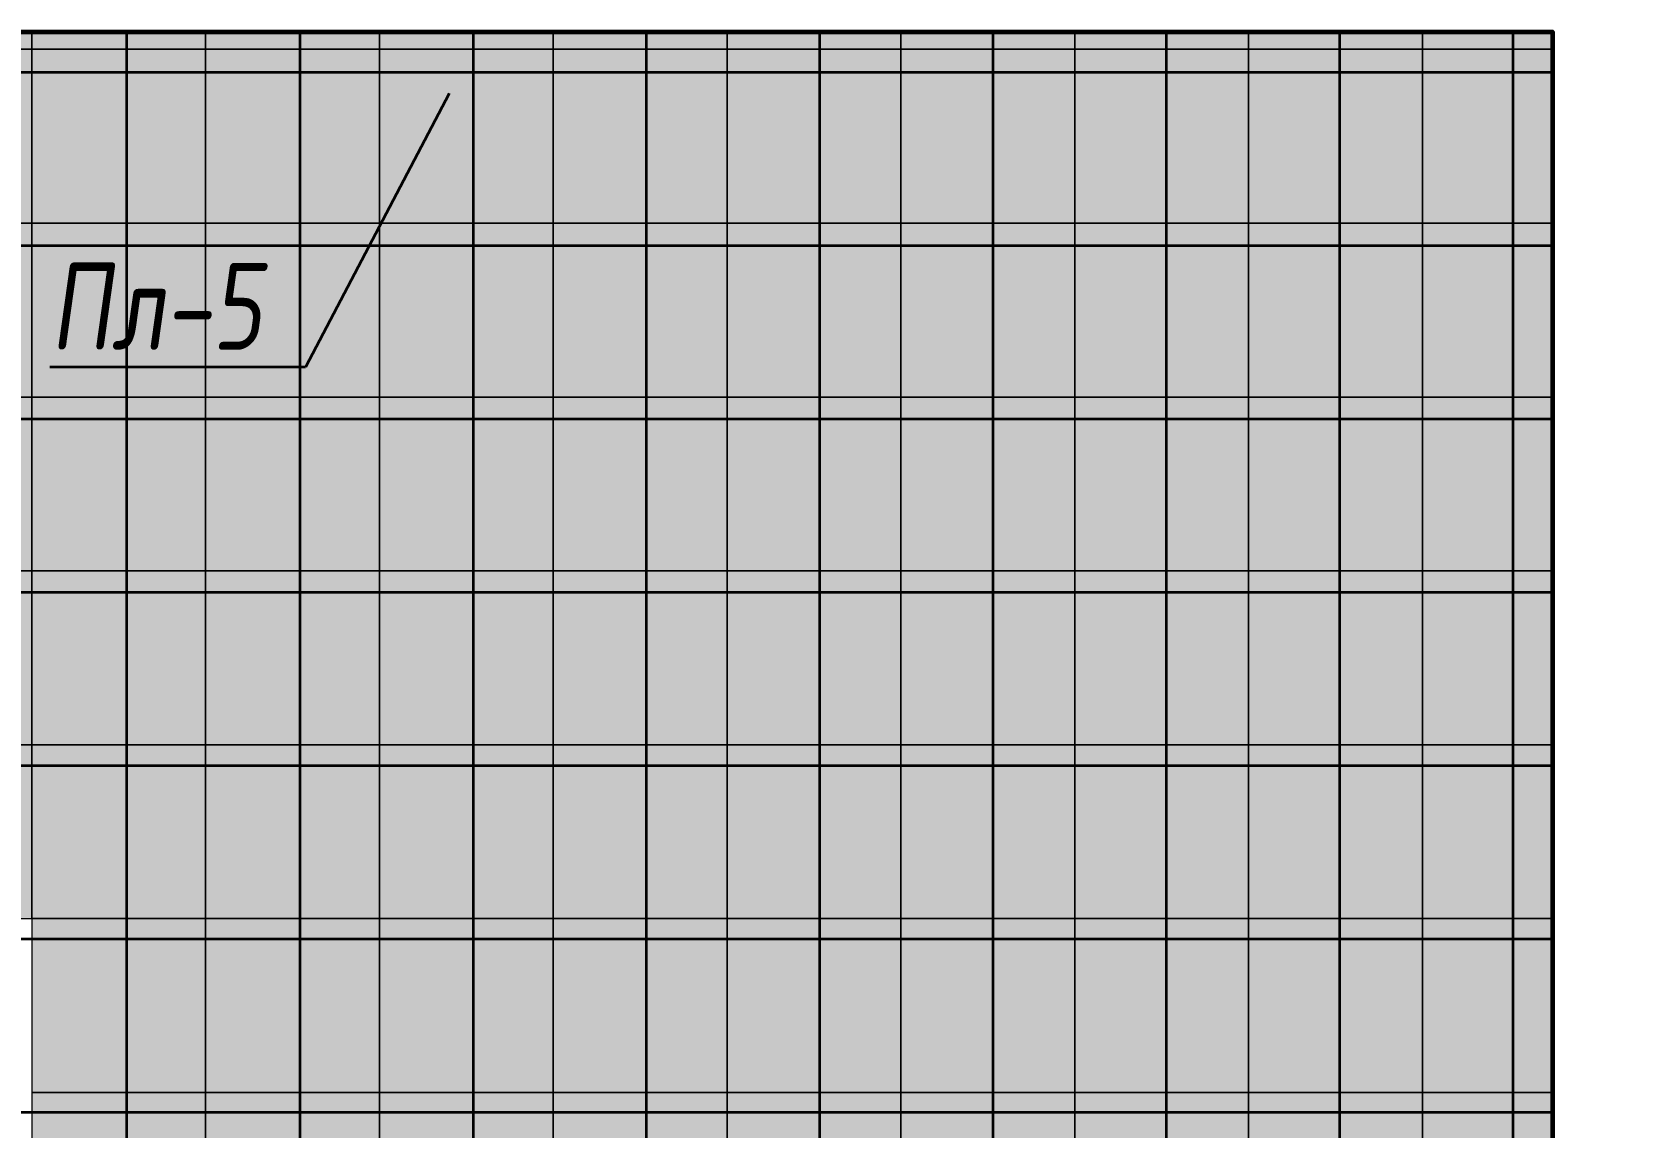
# Model space of a CAD drawing. Header units: millimetres. Extents: x -510890 to 418982, y -118257 to 141350.
# Drawn here: x 206461 to 211036, y -47775 to -44625 of the extents above; entities that cross this region are included whole.
import ezdxf
from ezdxf import colors
from ezdxf.entities.mleader import LeaderData, LeaderLine
from ezdxf.math import Vec2, Vec3

# ---------------------------------------------------------------- set-up
doc = ezdxf.new("R2010")
doc.units = ezdxf.units.MM
doc.layers.add('АР_Площадь контур', color=220, linetype='Continuous', lineweight=35, plot=False)
doc.styles.add('Архитект', font='isocpeur.ttf', dxfattribs={"width": 0.8, "oblique": 8})

msp = doc.modelspace()

# ---------------------------------------------------------------- hatches: boundary and pattern name
at = {"layer": 'АР_Площадь контур', "true_color": 0x000000, "transparency": 33554687}
h = msp.add_hatch(dxfattribs=at)
h.set_pattern_fill('ANSI37', color=18, scale=157, angle=45, style=0)
h.set_pattern_definition([(90, (139938.06, -126491.3), (-498.475, 0), []), (180, (139938.06, -126491.3), (-6e-14, -498.475), [])])
h.paths.add_polyline_path([(210835.5, -53230.6), (204460.5, -53230.6), (204460.5, -44625.2), (210835.5, -44625.2), (210835.5, -48205.6), (210834.3, -48205.6), (210836.7, -49446.1), (210835.5, -49445.1), (210835.5, -51630.6), (211035.5, -51630.6), (211035.5, -53130.6), (210835.5, -53130.6)])
at = {"layer": 'АР_Площадь контур', "lineweight": 5, "ltscale": 300, "true_color": 0xb8b9bc, "transparency": 33554687}
h = msp.add_hatch(color=9, dxfattribs=at)
h.dxf.hatch_style = 1
h.paths.add_polyline_path([(206461, -44625.3), (205961, -44625.3), (205961, -45175.6), (206461, -45175.6)])
at = {"layer": 'АР_Площадь контур', "lineweight": 5, "ltscale": 300, "transparency": 33554687}
h = msp.add_hatch(color=252, dxfattribs=at)
h.dxf.hatch_style = 1
h.paths.add_polyline_path([(206961, -44625.3), (206461, -44625.3), (206461, -44675.6), (206961, -44675.6)])
at = {"layer": 'АР_Площадь контур', "lineweight": 5, "ltscale": 300, "true_color": 0x828487, "transparency": 33554687}
h = msp.add_hatch(color=252, dxfattribs=at)
h.dxf.hatch_style = 1
h.paths.add_polyline_path([(207460.9, -44625.3), (206960.9, -44625.3), (206960.9, -44675.6), (207460.9, -44675.6)])
h = msp.add_hatch(color=252, dxfattribs=at)
h.dxf.hatch_style = 1
h.paths.add_polyline_path([(207960.9, -44625.3), (207460.9, -44625.3), (207460.9, -44675.6), (207960.9, -44675.6)])
h = msp.add_hatch(color=252, dxfattribs=at)
h.dxf.hatch_style = 1
h.paths.add_polyline_path([(208460.9, -44625.3), (207960.9, -44625.3), (207960.9, -44675.6), (208460.9, -44675.6)])
at = {"layer": 'АР_Площадь контур', "lineweight": 5, "ltscale": 300, "true_color": 0xb8b9bc, "transparency": 33554687}
h = msp.add_hatch(color=9, dxfattribs=at)
h.dxf.hatch_style = 1
h.paths.add_polyline_path([(208961, -44625.3), (208461, -44625.3), (208461, -44675.6), (208961, -44675.6)])
at = {"layer": 'АР_Площадь контур', "lineweight": 5, "ltscale": 300, "transparency": 33554687}
h = msp.add_hatch(color=252, dxfattribs=at)
h.dxf.hatch_style = 1
h.paths.add_polyline_path([(209461, -44625.3), (208961, -44625.3), (208961, -44675.6), (209461, -44675.6)])
h = msp.add_hatch(color=252, dxfattribs=at)
h.dxf.hatch_style = 1
h.paths.add_polyline_path([(209961, -44625.3), (209461, -44625.3), (209461, -44675.6), (209961, -44675.6)])
h = msp.add_hatch(color=252, dxfattribs=at)
h.dxf.hatch_style = 1
h.paths.add_polyline_path([(210461, -44625.3), (209961, -44625.3), (209961, -45175.6), (210461, -45175.6)])
at = {"layer": 'АР_Площадь контур', "lineweight": 5, "ltscale": 300, "true_color": 0x828487, "transparency": 33554687}
h = msp.add_hatch(color=252, dxfattribs=at)
h.dxf.hatch_style = 1
h.paths.add_polyline_path([(210835.5, -44675.6), (210835.5, -44625.3), (210461, -44625.3), (210461, -44675.6)])
at = {"layer": 'АР_Площадь контур', "lineweight": 5, "ltscale": 300, "transparency": 33554687}
h = msp.add_hatch(color=252, dxfattribs=at)
h.dxf.hatch_style = 1
h.paths.add_polyline_path([(206961, -44675.6), (206461, -44675.6), (206461, -45175.6), (206961, -45175.6)])
h = msp.add_hatch(color=252, dxfattribs=at)
h.dxf.hatch_style = 1
h.paths.add_polyline_path([(207461, -44675.6), (206961, -44675.6), (206961, -45175.6), (207461, -45175.6)])
h = msp.add_hatch(color=252, dxfattribs=at)
h.dxf.hatch_style = 1
h.paths.add_polyline_path([(207961, -44675.6), (207461, -44675.6), (207461, -45175.6), (207961, -45175.6)])
at = {"layer": 'АР_Площадь контур', "lineweight": 5, "ltscale": 300, "true_color": 0x828487, "transparency": 33554687}
h = msp.add_hatch(color=252, dxfattribs=at)
h.dxf.hatch_style = 1
h.paths.add_polyline_path([(208460.9, -44675.6), (207960.9, -44675.6), (207960.9, -45175.6), (208460.9, -45175.6)])
at = {"layer": 'АР_Площадь контур', "lineweight": 5, "ltscale": 300, "true_color": 0xb8b9bc, "transparency": 33554687}
h = msp.add_hatch(color=9, dxfattribs=at)
h.dxf.hatch_style = 1
h.paths.add_polyline_path([(208961, -44675.6), (208461, -44675.6), (208461, -45175.6), (208961, -45175.6)])
h = msp.add_hatch(color=9, dxfattribs=at)
h.dxf.hatch_style = 1
h.paths.add_polyline_path([(209461, -44675.6), (208961, -44675.6), (208961, -45175.6), (209461, -45175.6)])
h = msp.add_hatch(color=9, dxfattribs=at)
h.dxf.hatch_style = 1
h.paths.add_polyline_path([(209961, -44675.6), (209461, -44675.6), (209461, -45175.6), (209961, -45175.6)])
at = {"layer": 'АР_Площадь контур', "lineweight": 5, "ltscale": 300, "true_color": 0x828487, "transparency": 33554687}
h = msp.add_hatch(color=252, dxfattribs=at)
h.dxf.hatch_style = 1
h.paths.add_polyline_path([(210835.5, -45175.6), (210835.5, -44675.6), (210461, -44675.6), (210461, -45175.6)])
at = {"layer": 'АР_Площадь контур', "lineweight": 5, "ltscale": 300, "true_color": 0xb8b9bc, "transparency": 33554687}
h = msp.add_hatch(color=9, dxfattribs=at)
h.dxf.hatch_style = 1
h.paths.add_polyline_path([(206461, -45175.6), (205961, -45175.6), (205961, -45675.6), (206461, -45675.6)])
h = msp.add_hatch(color=9, dxfattribs=at)
h.dxf.hatch_style = 1
h.paths.add_polyline_path([(206961, -45175.6), (206461, -45175.6), (206461, -45675.6), (206961, -45675.6)])
h = msp.add_hatch(color=9, dxfattribs=at)
h.dxf.hatch_style = 1
h.paths.add_polyline_path([(207461, -45175.6), (206961, -45175.6), (206961, -46175.6), (207461, -46175.6)])
at = {"layer": 'АР_Площадь контур', "lineweight": 5, "ltscale": 300, "transparency": 33554687}
h = msp.add_hatch(color=252, dxfattribs=at)
h.dxf.hatch_style = 1
h.paths.add_polyline_path([(207961, -45175.6), (207461, -45175.6), (207461, -45675.6), (207961, -45675.6)])
at = {"layer": 'АР_Площадь контур', "lineweight": 5, "ltscale": 300, "true_color": 0x828487, "transparency": 33554687}
h = msp.add_hatch(color=252, dxfattribs=at)
h.dxf.hatch_style = 1
h.paths.add_polyline_path([(208460.9, -45175.6), (207960.9, -45175.6), (207960.9, -45675.6), (208460.9, -45675.6)])
h = msp.add_hatch(color=252, dxfattribs=at)
h.dxf.hatch_style = 1
h.paths.add_polyline_path([(208960.9, -45175.6), (208460.9, -45175.6), (208460.9, -45675.6), (208960.9, -45675.6)])
h = msp.add_hatch(color=252, dxfattribs=at)
h.dxf.hatch_style = 1
h.paths.add_polyline_path([(209460.9, -45175.6), (208960.9, -45175.6), (208960.9, -45675.6), (209460.9, -45675.6)])
at = {"layer": 'АР_Площадь контур', "lineweight": 5, "ltscale": 300, "true_color": 0xb8b9bc, "transparency": 33554687}
h = msp.add_hatch(color=9, dxfattribs=at)
h.dxf.hatch_style = 1
h.paths.add_polyline_path([(209961, -45175.6), (209461, -45175.6), (209461, -45675.6), (209961, -45675.6)])
at = {"layer": 'АР_Площадь контур', "lineweight": 5, "ltscale": 300, "transparency": 33554687}
h = msp.add_hatch(color=252, dxfattribs=at)
h.dxf.hatch_style = 1
h.paths.add_polyline_path([(210461, -45175.6), (209961, -45175.6), (209961, -45675.6), (210461, -45675.6)])
h = msp.add_hatch(color=252, dxfattribs=at)
h.dxf.hatch_style = 1
h.paths.add_polyline_path([(210835.5, -45675.6), (210835.5, -45175.6), (210461, -45175.6), (210461, -45675.6)])
at = {"layer": 'АР_Площадь контур', "lineweight": 5, "ltscale": 300, "true_color": 0x828487, "transparency": 33554687}
h = msp.add_hatch(color=252, dxfattribs=at)
h.dxf.hatch_style = 1
h.paths.add_polyline_path([(206461, -45675.6), (205961, -45675.6), (205961, -46175.6), (206461, -46175.6)])
h = msp.add_hatch(color=252, dxfattribs=at)
h.dxf.hatch_style = 1
h.paths.add_polyline_path([(206961, -45675.6), (206461, -45675.6), (206461, -46175.6), (206961, -46175.6)])
at = {"layer": 'АР_Площадь контур', "lineweight": 5, "ltscale": 300, "transparency": 33554687}
h = msp.add_hatch(color=252, dxfattribs=at)
h.dxf.hatch_style = 1
h.paths.add_polyline_path([(207961, -45675.6), (207461, -45675.6), (207461, -46175.6), (207961, -46175.6)])
h = msp.add_hatch(color=252, dxfattribs=at)
h.dxf.hatch_style = 1
h.paths.add_polyline_path([(208461, -45675.6), (207961, -45675.6), (207961, -46175.6), (208461, -46175.6)])
h = msp.add_hatch(color=252, dxfattribs=at)
h.dxf.hatch_style = 1
h.paths.add_polyline_path([(208961, -45675.6), (208461, -45675.6), (208461, -46175.6), (208961, -46175.6)])
at = {"layer": 'АР_Площадь контур', "lineweight": 5, "ltscale": 300, "true_color": 0x828487, "transparency": 33554687}
h = msp.add_hatch(color=252, dxfattribs=at)
h.dxf.hatch_style = 1
h.paths.add_polyline_path([(209460.9, -45675.6), (208960.9, -45675.6), (208960.9, -46175.6), (209460.9, -46175.6)])
at = {"layer": 'АР_Площадь контур', "lineweight": 5, "ltscale": 300, "true_color": 0xb8b9bc, "transparency": 33554687}
h = msp.add_hatch(color=9, dxfattribs=at)
h.dxf.hatch_style = 1
h.paths.add_polyline_path([(209961, -45675.6), (209461, -45675.6), (209461, -46175.6), (209961, -46175.6)])
h = msp.add_hatch(color=9, dxfattribs=at)
h.dxf.hatch_style = 1
h.paths.add_polyline_path([(210461, -45675.6), (209961, -45675.6), (209961, -46175.6), (210461, -46175.6)])
h = msp.add_hatch(color=9, dxfattribs=at)
h.dxf.hatch_style = 1
h.paths.add_polyline_path([(210835.5, -46175.6), (210835.5, -45675.6), (210461, -45675.6), (210461, -46175.6)])
at = {"layer": 'АР_Площадь контур', "lineweight": 5, "ltscale": 300, "transparency": 33554687}
h = msp.add_hatch(color=252, dxfattribs=at)
h.dxf.hatch_style = 1
h.paths.add_polyline_path([(206461, -46175.6), (205961, -46175.6), (205961, -47175.6), (206461, -47175.6)])
at = {"layer": 'АР_Площадь контур', "lineweight": 5, "ltscale": 300, "true_color": 0x828487, "transparency": 33554687}
h = msp.add_hatch(color=252, dxfattribs=at)
h.dxf.hatch_style = 1
h.paths.add_polyline_path([(206961, -46175.6), (206461, -46175.6), (206461, -46675.6), (206961, -46675.6)])
at = {"layer": 'АР_Площадь контур', "lineweight": 5, "ltscale": 300, "true_color": 0xb8b9bc, "transparency": 33554687}
h = msp.add_hatch(color=9, dxfattribs=at)
h.dxf.hatch_style = 1
h.paths.add_polyline_path([(207461, -46175.6), (206961, -46175.6), (206961, -46675.6), (207461, -46675.6)])
h = msp.add_hatch(color=9, dxfattribs=at)
h.dxf.hatch_style = 1
h.paths.add_polyline_path([(207961, -46175.6), (207461, -46175.6), (207461, -46675.6), (207961, -46675.6)])
h = msp.add_hatch(color=9, dxfattribs=at)
h.dxf.hatch_style = 1
h.paths.add_polyline_path([(208461, -46175.6), (207961, -46175.6), (207961, -47175.6), (208461, -47175.6)])
at = {"layer": 'АР_Площадь контур', "lineweight": 5, "ltscale": 300, "transparency": 33554687}
h = msp.add_hatch(color=252, dxfattribs=at)
h.dxf.hatch_style = 1
h.paths.add_polyline_path([(208961, -46175.6), (208461, -46175.6), (208461, -46675.6), (208961, -46675.6)])
at = {"layer": 'АР_Площадь контур', "lineweight": 5, "ltscale": 300, "true_color": 0x828487, "transparency": 33554687}
h = msp.add_hatch(color=252, dxfattribs=at)
h.dxf.hatch_style = 1
h.paths.add_polyline_path([(209460.9, -46175.6), (208960.9, -46175.6), (208960.9, -46675.6), (209460.9, -46675.6)])
h = msp.add_hatch(color=252, dxfattribs=at)
h.dxf.hatch_style = 1
h.paths.add_polyline_path([(209961, -46175.6), (209461, -46175.6), (209461, -46675.6), (209961, -46675.6)])
h = msp.add_hatch(color=252, dxfattribs=at)
h.dxf.hatch_style = 1
h.paths.add_polyline_path([(210461, -46175.6), (209961, -46175.6), (209961, -47175.6), (210461, -47175.6)])
at = {"layer": 'АР_Площадь контур', "lineweight": 5, "ltscale": 300, "true_color": 0xb8b9bc, "transparency": 33554687}
h = msp.add_hatch(color=9, dxfattribs=at)
h.dxf.hatch_style = 1
h.paths.add_polyline_path([(210835.5, -46675.6), (210835.5, -46175.6), (210461, -46175.6), (210461, -46675.6)])
at = {"layer": 'АР_Площадь контур', "lineweight": 5, "ltscale": 300, "true_color": 0x828487, "transparency": 33554687}
h = msp.add_hatch(color=252, dxfattribs=at)
h.dxf.hatch_style = 1
h.paths.add_polyline_path([(206961, -46675.6), (206461, -46675.6), (206461, -47175.6), (206961, -47175.6)])
h = msp.add_hatch(color=252, dxfattribs=at)
h.dxf.hatch_style = 1
h.paths.add_polyline_path([(207461, -46675.6), (206961, -46675.6), (206961, -47175.6), (207461, -47175.6)])
h = msp.add_hatch(color=252, dxfattribs=at)
h.dxf.hatch_style = 1
h.paths.add_polyline_path([(207961, -46675.6), (207461, -46675.6), (207461, -47175.6), (207961, -47175.6)])
at = {"layer": 'АР_Площадь контур', "lineweight": 5, "ltscale": 300, "transparency": 33554687}
h = msp.add_hatch(color=252, dxfattribs=at)
h.dxf.hatch_style = 1
h.paths.add_polyline_path([(208961, -46675.6), (208461, -46675.6), (208461, -47175.6), (208961, -47175.6)])
h = msp.add_hatch(color=252, dxfattribs=at)
h.dxf.hatch_style = 1
h.paths.add_polyline_path([(209461, -46675.6), (208961, -46675.6), (208961, -47175.6), (209461, -47175.6)])
h = msp.add_hatch(color=252, dxfattribs=at)
h.dxf.hatch_style = 1
h.paths.add_polyline_path([(209961, -46675.6), (209461, -46675.6), (209461, -47675.6), (209961, -47675.6)])
at = {"layer": 'АР_Площадь контур', "lineweight": 5, "ltscale": 300, "true_color": 0xb8b9bc, "transparency": 33554687}
h = msp.add_hatch(color=9, dxfattribs=at)
h.dxf.hatch_style = 1
h.paths.add_polyline_path([(210835.5, -47175.6), (210835.5, -46675.6), (210461, -46675.6), (210461, -47175.6)])
at = {"layer": 'АР_Площадь контур', "lineweight": 5, "ltscale": 300, "transparency": 33554687}
h = msp.add_hatch(color=252, dxfattribs=at)
h.dxf.hatch_style = 1
h.paths.add_polyline_path([(206961, -47175.6), (206461, -47175.6), (206461, -47675.6), (206961, -47675.6)])
h = msp.add_hatch(color=252, dxfattribs=at)
h.dxf.hatch_style = 1
h.paths.add_polyline_path([(206961, -47675.6), (207461, -47675.6), (207461, -47175.6), (206961, -47175.6)])
at = {"layer": 'АР_Площадь контур', "lineweight": 5, "ltscale": 300, "true_color": 0x828487, "transparency": 33554687}
h = msp.add_hatch(color=252, dxfattribs=at)
h.dxf.hatch_style = 1
h.paths.add_polyline_path([(207961, -47175.6), (207461, -47175.6), (207461, -47675.6), (207961, -47675.6)])
at = {"layer": 'АР_Площадь контур', "lineweight": 5, "ltscale": 300, "true_color": 0xb8b9bc, "transparency": 33554687}
h = msp.add_hatch(color=9, dxfattribs=at)
h.dxf.hatch_style = 1
h.paths.add_polyline_path([(208461, -47175.6), (207961, -47175.6), (207961, -47675.6), (208461, -47675.6)])
h = msp.add_hatch(color=9, dxfattribs=at)
h.dxf.hatch_style = 1
h.paths.add_polyline_path([(208961, -47175.6), (208461, -47175.6), (208461, -47675.6), (208961, -47675.6)])
h = msp.add_hatch(color=9, dxfattribs=at)
h.dxf.hatch_style = 1
h.paths.add_polyline_path([(208961, -47675.6), (209461, -47675.6), (209461, -47175.6), (208961, -47175.6)])
at = {"layer": 'АР_Площадь контур', "lineweight": 5, "ltscale": 300, "true_color": 0x828487, "transparency": 33554687}
h = msp.add_hatch(color=252, dxfattribs=at)
h.dxf.hatch_style = 1
h.paths.add_polyline_path([(210461, -47175.6), (209961, -47175.6), (209961, -47675.6), (210461, -47675.6)])
h = msp.add_hatch(color=252, dxfattribs=at)
h.dxf.hatch_style = 1
h.paths.add_polyline_path([(210835.5, -47675.6), (210835.5, -47175.6), (210461, -47175.6), (210461, -47675.6)])
at = {"layer": 'АР_Площадь контур', "lineweight": 5, "ltscale": 300, "true_color": 0xb8b9bc, "transparency": 33554687}
h = msp.add_hatch(color=9, dxfattribs=at)
h.dxf.hatch_style = 1
h.paths.add_polyline_path([(206961, -47675.6), (206461, -47675.6), (206461, -48175.6), (206961, -48175.6)])
at = {"layer": 'АР_Площадь контур', "lineweight": 5, "ltscale": 300, "transparency": 33554687}
h = msp.add_hatch(color=252, dxfattribs=at)
h.dxf.hatch_style = 1
h.paths.add_polyline_path([(207461, -47675.6), (206961, -47675.6), (206961, -48175.6), (207461, -48175.6)])
at = {"layer": 'АР_Площадь контур', "lineweight": 5, "ltscale": 300, "true_color": 0x828487, "transparency": 33554687}
h = msp.add_hatch(color=252, dxfattribs=at)
h.dxf.hatch_style = 1
h.paths.add_polyline_path([(207961, -47675.6), (207461, -47675.6), (207461, -48175.6), (207961, -48175.6)])
h = msp.add_hatch(color=252, dxfattribs=at)
h.dxf.hatch_style = 1
h.paths.add_polyline_path([(208461, -47675.6), (207961, -47675.6), (207961, -48175.6), (208461, -48175.6)])
h = msp.add_hatch(color=252, dxfattribs=at)
h.dxf.hatch_style = 1
h.paths.add_polyline_path([(208961, -47675.6), (208461, -47675.6), (208461, -48175.6), (208961, -48175.6)])
at = {"layer": 'АР_Площадь контур', "lineweight": 5, "ltscale": 300, "true_color": 0xb8b9bc, "transparency": 33554687}
h = msp.add_hatch(color=9, dxfattribs=at)
h.dxf.hatch_style = 1
h.paths.add_polyline_path([(209461, -47675.6), (208961, -47675.6), (208961, -48175.6), (209461, -48175.6)])
at = {"layer": 'АР_Площадь контур', "lineweight": 5, "ltscale": 300, "transparency": 33554687}
h = msp.add_hatch(color=252, dxfattribs=at)
h.dxf.hatch_style = 1
h.paths.add_polyline_path([(209961, -47675.6), (209461, -47675.6), (209461, -48175.6), (209961, -48175.6)])
h = msp.add_hatch(color=252, dxfattribs=at)
h.dxf.hatch_style = 1
h.paths.add_polyline_path([(210461, -47675.6), (209961, -47675.6), (209961, -48175.6), (210461, -48175.6)])
h = msp.add_hatch(color=252, dxfattribs=at)
h.dxf.hatch_style = 1
h.paths.add_polyline_path([(210835.5, -48675.6), (210835.5, -48205.6), (210835.5, -47675.6), (210461, -47675.6), (210461, -48675.6)])

# ---------------------------------------------------------------- linework, layer by layer
at = {"layer": 'АР_Площадь контур', "lineweight": 5, "ltscale": 300}
msp.add_lwpolyline([(204460.5, -44625.3), (210835.5, -44625.3), (210835.5, -48205.6), (210835.5, -51745.5), (211035.5, -51745.5), (211035.5, -53245.5), (210835.5, -53245.5), (210835.5, -54330.7), (211035.5, -54330.7), (211035.5, -55830.7), (210835.5, -55830.7), (210835.5, -61675.6), (204560.5, -61675.6), (204560.5, -61675.6), (204460.7, -61675.6)], close=True, dxfattribs=at)
at = {"layer": 'АР_Площадь контур', "lineweight": 60}
msp.add_lwpolyline([(204461, -44625.3), (210835.5, -44625.3), (210835.5, -51745.5)], dxfattribs=at)
at = {"layer": 'АР_Площадь контур', "lineweight": 5, "ltscale": 300}
for points in [[(205961, -44625.3), (205961, -44675.6), (206461, -44675.6)], [(206461, -44675.6), (206461, -44625.3)], [(206461, -44625.3), (206461, -44675.6), (206961, -44675.6)], [(206961, -44675.6), (206961, -44625.3)], [(206961, -44625.3), (206961, -44675.6), (207461, -44675.6)], [(207461, -44675.6), (207461, -44625.3)], [(207461, -44625.3), (207461, -44675.6), (207961, -44675.6)], [(207961, -44675.6), (207961, -44625.3)], [(207961, -44625.3), (207961, -44675.6), (208461, -44675.6)], [(208461, -44675.6), (208461, -44625.3)], [(208461, -44625.3), (208461, -44675.6), (208961, -44675.6)], [(208961, -44675.6), (208961, -44625.3)], [(208961, -44625.3), (208961, -44675.6), (209461, -44675.6)], [(209461, -44675.6), (209461, -44625.3)], [(209461, -44625.3), (209461, -44675.6), (209961, -44675.6)], [(209961, -44675.6), (209961, -44625.3)], [(209961, -44625.3), (209961, -44675.6), (210461, -44675.6)], [(210461, -44675.6), (210461, -44625.3)], [(210461, -44625.3), (210461, -44675.6), (210835.5, -44675.6)], [(206461, -45175.6), (206461, -44675.6), (205961, -44675.6), (205961, -45175.6), (206461, -45175.6)], [(206961, -45175.6), (206961, -44675.6), (206461, -44675.6), (206461, -45175.6), (206961, -45175.6)], [(207461, -45175.6), (207461, -44675.6), (206961, -44675.6), (206961, -45175.6), (207461, -45175.6)], [(207961, -45175.6), (207961, -44675.6), (207461, -44675.6), (207461, -45175.6), (207961, -45175.6)], [(208461, -45175.6), (208461, -44675.6), (207961, -44675.6), (207961, -45175.6), (208461, -45175.6)], [(208961, -45175.6), (208961, -44675.6), (208461, -44675.6), (208461, -45175.6), (208961, -45175.6)], [(209461, -45175.6), (209461, -44675.6), (208961, -44675.6), (208961, -45175.6), (209461, -45175.6)], [(209961, -45175.6), (209961, -44675.6), (209461, -44675.6), (209461, -45175.6), (209961, -45175.6)], [(210461, -45175.6), (210461, -44675.6), (209961, -44675.6), (209961, -45175.6), (210461, -45175.6)], [(210835.5, -44675.6), (210461, -44675.6), (210461, -45175.6), (210835.5, -45175.6)], [(206461, -45675.6), (206461, -45175.6), (205961, -45175.6), (205961, -45675.6), (206461, -45675.6)], [(206961, -45675.6), (206961, -45175.6), (206461, -45175.6), (206461, -45675.6), (206961, -45675.6)], [(207461, -45675.6), (207461, -45175.6), (206961, -45175.6), (206961, -45675.6), (207461, -45675.6)], [(207961, -45675.6), (207961, -45175.6), (207461, -45175.6), (207461, -45675.6), (207961, -45675.6)], [(208461, -45675.6), (208461, -45175.6), (207961, -45175.6), (207961, -45675.6), (208461, -45675.6)], [(208961, -45675.6), (208961, -45175.6), (208461, -45175.6), (208461, -45675.6), (208961, -45675.6)], [(209461, -45675.6), (209461, -45175.6), (208961, -45175.6), (208961, -45675.6), (209461, -45675.6)], [(209961, -45675.6), (209961, -45175.6), (209461, -45175.6), (209461, -45675.6), (209961, -45675.6)], [(210461, -45675.6), (210461, -45175.6), (209961, -45175.6), (209961, -45675.6), (210461, -45675.6)], [(210835.5, -45175.6), (210461, -45175.6), (210461, -45675.6), (210835.5, -45675.6)], [(206461, -46175.6), (206461, -45675.6), (205961, -45675.6), (205961, -46175.6), (206461, -46175.6)], [(206961, -46175.6), (206961, -45675.6), (206461, -45675.6), (206461, -46175.6), (206961, -46175.6)], [(207461, -46175.6), (207461, -45675.6), (206961, -45675.6), (206961, -46175.6), (207461, -46175.6)], [(207961, -46175.6), (207961, -45675.6), (207461, -45675.6), (207461, -46175.6), (207961, -46175.6)], [(208461, -46175.6), (208461, -45675.6), (207961, -45675.6), (207961, -46175.6), (208461, -46175.6)], [(208961, -46175.6), (208961, -45675.6), (208461, -45675.6), (208461, -46175.6), (208961, -46175.6)], [(209461, -46175.6), (209461, -45675.6), (208961, -45675.6), (208961, -46175.6), (209461, -46175.6)], [(209961, -46175.6), (209961, -45675.6), (209461, -45675.6), (209461, -46175.6), (209961, -46175.6)], [(210461, -46175.6), (210461, -45675.6), (209961, -45675.6), (209961, -46175.6), (210461, -46175.6)], [(210835.5, -45675.6), (210461, -45675.6), (210461, -46175.6), (210835.5, -46175.6)], [(206461, -46675.6), (206461, -46175.6), (205961, -46175.6), (205961, -46675.6), (206461, -46675.6)], [(206961, -46675.6), (206961, -46175.6), (206461, -46175.6), (206461, -46675.6), (206961, -46675.6)], [(207461, -46675.6), (207461, -46175.6), (206961, -46175.6), (206961, -46675.6), (207461, -46675.6)], [(207961, -46675.6), (207961, -46175.6), (207461, -46175.6), (207461, -46675.6), (207961, -46675.6)], [(208461, -46675.6), (208461, -46175.6), (207961, -46175.6), (207961, -46675.6), (208461, -46675.6)], [(208961, -46675.6), (208961, -46175.6), (208461, -46175.6), (208461, -46675.6), (208961, -46675.6)], [(209461, -46675.6), (209461, -46175.6), (208961, -46175.6), (208961, -46675.6), (209461, -46675.6)], [(209961, -46675.6), (209961, -46175.6), (209461, -46175.6), (209461, -46675.6), (209961, -46675.6)], [(210461, -46675.6), (210461, -46175.6), (209961, -46175.6), (209961, -46675.6), (210461, -46675.6)], [(210835.5, -46175.6), (210461, -46175.6), (210461, -46675.6), (210835.5, -46675.6)], [(206461, -47175.6), (206461, -46675.6), (205961, -46675.6), (205961, -47175.6), (206461, -47175.6)], [(206961, -47175.6), (206961, -46675.6), (206461, -46675.6), (206461, -47175.6), (206961, -47175.6)], [(207461, -47175.6), (207461, -46675.6), (206961, -46675.6), (206961, -47175.6), (207461, -47175.6)], [(207961, -47175.6), (207961, -46675.6), (207461, -46675.6), (207461, -47175.6), (207961, -47175.6)], [(208461, -47175.6), (208461, -46675.6), (207961, -46675.6), (207961, -47175.6), (208461, -47175.6)], [(208961, -47175.6), (208961, -46675.6), (208461, -46675.6), (208461, -47175.6), (208961, -47175.6)], [(209461, -47175.6), (209461, -46675.6), (208961, -46675.6), (208961, -47175.6), (209461, -47175.6)], [(209961, -47175.6), (209961, -46675.6), (209461, -46675.6), (209461, -47175.6), (209961, -47175.6)], [(210461, -47175.6), (210461, -46675.6), (209961, -46675.6), (209961, -47175.6), (210461, -47175.6)], [(210835.5, -46675.6), (210461, -46675.6), (210461, -47175.6), (210835.5, -47175.6)], [(206961, -47675.6), (206961, -47175.6), (206461, -47175.6), (206461, -47675.6), (206961, -47675.6)], [(207461, -47675.6), (207461, -47175.6), (206961, -47175.6), (206961, -47675.6), (207461, -47675.6)], [(207961, -47675.6), (207961, -47175.6), (207461, -47175.6), (207461, -47675.6), (207961, -47675.6)], [(208461, -47675.6), (208461, -47175.6), (207961, -47175.6), (207961, -47675.6), (208461, -47675.6)], [(208961, -47675.6), (208961, -47175.6), (208461, -47175.6), (208461, -47675.6), (208961, -47675.6)], [(209461, -47675.6), (209461, -47175.6), (208961, -47175.6), (208961, -47675.6), (209461, -47675.6)], [(209961, -47675.6), (209961, -47175.6), (209461, -47175.6), (209461, -47675.6), (209961, -47675.6)], [(210461, -47675.6), (210461, -47175.6), (209961, -47175.6), (209961, -47675.6), (210461, -47675.6)], [(210835.5, -47175.6), (210461, -47175.6), (210461, -47675.6), (210835.5, -47675.6)], [(206961, -48175.6), (206961, -47675.6), (206461, -47675.6), (206461, -48175.6), (206961, -48175.6)], [(207461, -48175.6), (207461, -47675.6), (206961, -47675.6), (206961, -48175.6), (207461, -48175.6)], [(207961, -48175.6), (207961, -47675.6), (207461, -47675.6), (207461, -48175.6), (207961, -48175.6)], [(208461, -48175.6), (208461, -47675.6), (207961, -47675.6), (207961, -48175.6), (208461, -48175.6)], [(208961, -48175.6), (208961, -47675.6), (208461, -47675.6), (208461, -48175.6), (208961, -48175.6)], [(209461, -48175.6), (209461, -47675.6), (208961, -47675.6), (208961, -48175.6), (209461, -48175.6)], [(209961, -48175.6), (209961, -47675.6), (209461, -47675.6), (209461, -48175.6), (209961, -48175.6)], [(210461, -48175.6), (210461, -47675.6), (209961, -47675.6), (209961, -48175.6), (210461, -48175.6)], [(210835.5, -47675.6), (210461, -47675.6), (210461, -48175.6), (210835.5, -48175.6)]]:
    msp.add_lwpolyline(points, dxfattribs=at)

# ---------------------------------------------------------------- leaders
at = {"layer": 'АР_Площадь контур'}
ml = msp.add_multileader_mtext('Standard', dxfattribs=at)
ml.set_content('Пл-5', color=256, style='Архитект')
ml.set_leader_properties(color=256, linetype='ByLayer', lineweight=-1)
ml.build(insert=Vec2(0, 0))
ml.multileader.update_dxf_attribs({"text_left_attachment_type": 6, "text_right_attachment_type": 6, "dogleg_length": 25, "arrow_head_size": 200})
ctx = ml.context
ctx.base_point, ctx.char_height, ctx.arrow_head_size, ctx.landing_gap_size, ctx.plane_origin = Vec3(206412.9, -45589.7), 250, 200, 100, Vec3(192912.3, -46329)
ctx.left_attachment, ctx.right_attachment = 6, 6
notes = []
notes.append((ctx, [(0, (1, 1, 0), (207248.2, -45589.7), (-1, 0), 25, [(1, [(207754.4, -44625.3)], 0, [])])]))
ctx.mtext.insert, ctx.mtext.width, ctx.mtext.defined_height, ctx.mtext.line_spacing_style, ctx.mtext.flow_direction = Vec3(206512.9, -45289.7), 3549.472, 1007.6, 2, 5
for ctx, leaders in notes:
    for number, flags, end, landing, length, lines in leaders:
        leader = LeaderData()
        leader.index, (leader.has_last_leader_line, leader.has_dogleg_vector, leader.attachment_direction) = number, flags
        leader.last_leader_point, leader.dogleg_vector, leader.dogleg_length = Vec3(end), Vec3(landing), length
        for number, points, colour, breaks in lines:
            line = LeaderLine()
            line.index, line.vertices, line.color, line.breaks = number, Vec3.list(points), colors.encode_raw_color(colour), breaks
            leader.lines.append(line)
        ctx.leaders.append(leader)

doc.saveas('drawing.dxf')
